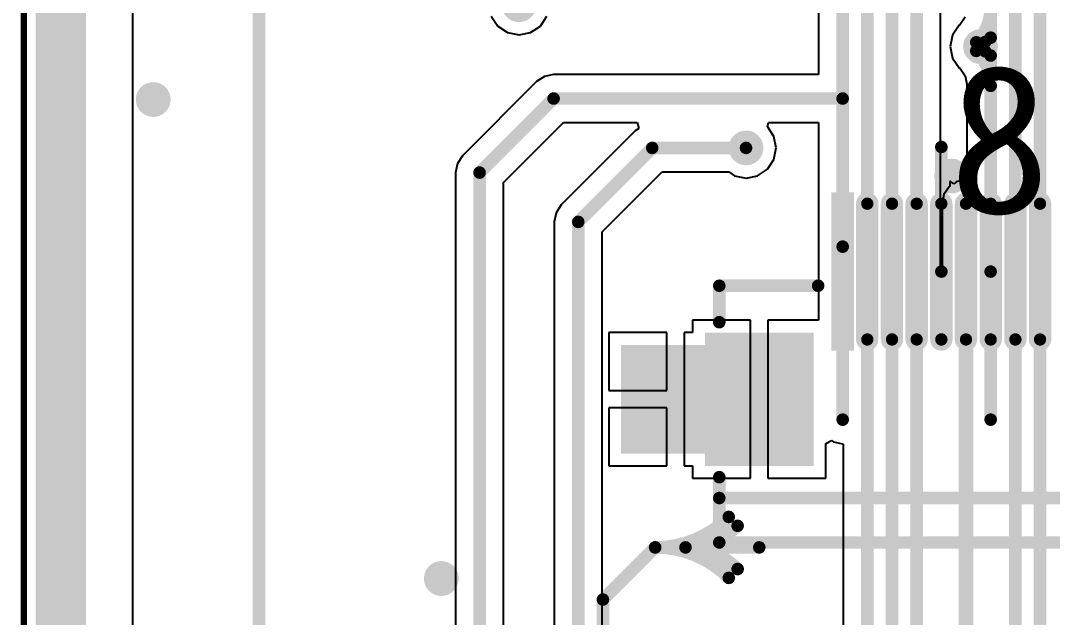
# Model space of a CAD drawing. Header units: inches. Extents: x 32166 to 66782, y 2386 to 7162.
# Drawn here: x 33347.6 to 33556.7, y 3223.9 to 3344.8 of the extents above; entities that cross this region are included whole.
import ezdxf

# ---------------------------------------------------------------- set-up
doc = ezdxf.new("R2010")
doc.units = ezdxf.units.IN
doc.header["$LTSCALE"] = 0.64311
doc.header["$MEASUREMENT"] = 0
for name, color, linetype in [('BOTTOMLAYER', 5, 'CONTINUOUS'), ('BOTTOMOVERLAY', 54, 'CONTINUOUS'), ('BOTTOMPASTE', 16, 'CONTINUOUS'), ('BOTTOMSOLDER', 6, 'CONTINUOUS'), ('KEEPOUTLAYER', 6, 'CONTINUOUS'), ('MIDLAYER1', 16, 'CONTINUOUS'), ('MIDLAYER2', 76, 'CONTINUOUS'), ('MULTILAYER', 9, 'CONTINUOUS')]:
    doc.layers.add(name, color=color, linetype=linetype)
doc.styles.get("Standard").update_dxf_attribs({"font": 'txt', "width": 0.8})

msp = doc.modelspace()

# ---------------------------------------------------------------- linework, layer by layer
at = {"layer": 'BOTTOMLAYER'}
for p, q in [((33534.02, 3312.64), (33534.02, 3679.3)), ((33370.32, 3120.06), (33370.32, 3663.2)), ((33509.3, 3649.32), (33509.3, 3333.84)), ((33442.93, 3345.64), (33444.26, 3343.65)), ((33452.91, 3343.65), (33454.24, 3345.64)), ((33538.97, 3345.45), (33537.97, 3343.95)), ((33444.26, 3343.65), (33446.25, 3342.33)), ((33450.93, 3342.33), (33452.91, 3343.65)), ((33537.78, 3343.83), (33536.45, 3341.84)), ((33537.97, 3343.95), (33537.78, 3343.83)), ((33446.25, 3342.33), (33448.59, 3341.86)), ((33448.59, 3341.86), (33450.93, 3342.33)), ((33536.45, 3341.84), (33535.98, 3339.5)), ((33535.98, 3339.5), (33536.45, 3337.16)), ((33536.45, 3337.16), (33537.78, 3335.17)), ((33537.78, 3335.17), (33537.97, 3335.05)), ((33537.97, 3335.05), (33538.97, 3333.55)), ((33453.73, 3333.47), (33452.15, 3332.42)), ((33455.59, 3333.84), (33453.73, 3333.47)), ((33509.3, 3333.84), (33455.59, 3333.84)), ((33455.59, 3333.84), (33455.59, 3333.84)), ((33538.97, 3333.55), (33539.3, 3331.9)), ((33452.15, 3332.42), (33437.15, 3317.41)), ((33539.3, 3331.9), (33539.3, 3312.64)), ((33445.45, 3311.96), (33457.6, 3324.11)), ((33472.14, 3322.42), (33457.15, 3307.43)), ((33457.6, 3324.11), (33472.49, 3324.11)), ((33472.86, 3322.9), (33472.14, 3322.42)), ((33472.14, 3322.42), (33472.14, 3322.42)), ((33472.49, 3324.11), (33472.86, 3322.9)), ((33498.91, 3323.3), (33499.16, 3324.11)), ((33500.24, 3321.32), (33498.91, 3323.3)), ((33499.16, 3324.11), (33509.3, 3324.11)), ((33509.3, 3324.11), (33509.3, 3298.98)), ((33500.7, 3318.98), (33500.24, 3321.32)), ((33500.24, 3316.64), (33500.7, 3318.98)), ((33437.15, 3317.41), (33436.09, 3315.84)), ((33498.91, 3314.65), (33500.24, 3316.64)), ((33436.09, 3315.84), (33435.72, 3313.98)), ((33435.72, 3313.98), (33435.72, 3313.98)), ((33435.72, 3313.98), (33435.72, 3144.54)), ((33465.45, 3301.97), (33477.59, 3314.11)), ((33477.59, 3314.11), (33491.07, 3314.11)), ((33491.07, 3314.11), (33492.25, 3313.33)), ((33496.93, 3313.33), (33498.91, 3314.65)), ((33445.45, 3144.54), (33445.45, 3311.96)), ((33492.25, 3313.33), (33494.59, 3312.86)), ((33494.59, 3312.86), (33496.93, 3313.33)), ((33534.16, 3312.52), (33534.02, 3312.64)), ((33534.02, 3312.5), (33534.16, 3312.52)), ((33534.02, 3293.93), (33534.02, 3312.5)), ((33536.01, 3312.16), (33535.91, 3312.18)), ((33535.91, 3312.18), (33535.91, 3311.22)), ((33536.66, 3311.72), (33536.01, 3312.16)), ((33537.31, 3312.16), (33536.66, 3311.72)), ((33539.16, 3312.52), (33537.31, 3312.16)), ((33539.3, 3312.64), (33539.16, 3312.52)), ((33535.74, 3311.11), (33534.69, 3309.53)), ((33535.91, 3311.22), (33535.74, 3311.11)), ((33534.69, 3309.53), (33534.32, 3307.68)), ((33534.32, 3307.68), (33534.32, 3295.21)), ((33456.09, 3305.85), (33455.72, 3303.99)), ((33457.15, 3307.43), (33456.09, 3305.85)), ((33455.72, 3303.99), (33455.72, 3303.99)), ((33455.72, 3303.99), (33455.72, 3144.54)), ((33465.45, 3164.35), (33465.45, 3301.97)), ((33509.3, 3298.98), (33509.3, 3284.06)), ((33534.32, 3295.21), (33534.06, 3293.93)), ((33534.06, 3293.93), (33534.02, 3293.93)), ((33534.06, 3293.93), (33534.06, 3293.93)), ((33495.51, 3284.06), (33483.76, 3284.06)), ((33483.76, 3284.06), (33483.76, 3281.58)), ((33495.51, 3268.05), (33495.51, 3284.06)), ((33509.3, 3284.06), (33499.01, 3284.06)), ((33499.01, 3284.06), (33499.01, 3268.05)), ((33478.53, 3281.58), (33466.78, 3281.58)), ((33466.78, 3281.58), (33466.78, 3269.83)), ((33478.53, 3269.83), (33478.53, 3281.58)), ((33483.76, 3281.58), (33482.03, 3281.58)), ((33482.03, 3281.58), (33482.03, 3268.07)), ((33466.78, 3269.83), (33478.53, 3269.83)), ((33482.03, 3268.07), (33482.03, 3254.58)), ((33495.51, 3252.06), (33495.51, 3268.05)), ((33499.01, 3268.05), (33499.01, 3252.06)), ((33478.53, 3266.33), (33466.78, 3266.33)), ((33466.78, 3266.33), (33466.78, 3254.58)), ((33478.53, 3254.58), (33478.53, 3266.33)), ((33510.76, 3259.12), (33511.88, 3259.72)), ((33511.88, 3259.72), (33512.3, 3259.44)), ((33512.3, 3259.44), (33514.16, 3259.07)), ((33510.76, 3252.06), (33510.76, 3259.12)), ((33514.16, 3259.07), (33514.3, 3258.96)), ((33514.3, 3258.96), (33514.3, 3207.28)), ((33466.78, 3254.58), (33478.53, 3254.58)), ((33482.03, 3254.58), (33483.76, 3254.58)), ((33483.76, 3254.58), (33483.76, 3252.06)), ((33483.76, 3252.06), (33495.51, 3252.06)), ((33499.01, 3252.06), (33510.76, 3252.06))]:
    msp.add_line(p, q, dxfattribs=at)
for points, const_width in [([(33524.16, 3204.69), (33524.16, 3695.67)], 2.54), ([(33529.16, 3204.69), (33529.16, 3681.31)], 2.54), ([(33519.16, 3207.28), (33519.16, 3674.97)], 2.54), ([(33355.74, 3032.25), (33355.74, 3659.64)], 10.16), ([(33514.16, 3328.98), (33514.16, 3651.33)], 2.54), ([(33544.16, 3293.93), (33544.16, 3617.83)], 2.54), ([(33549.16, 3204.69), (33549.16, 3614.95)], 2.54), ([(33554.16, 3204.69), (33554.16, 3610.3)], 2.54), ([(33395.91, 3220.29), (33395.91, 3524.66)], 2.54), ([(33440.59, 3313.98), (33455.59, 3328.98)], 2.54), ([(33455.59, 3328.98), (33514.16, 3328.98)], 2.54), ([(33514.16, 3298.98), (33514.16, 3328.98)], 2.54), ([(33460.59, 3303.99), (33475.58, 3318.98)], 2.54), ([(33475.58, 3318.98), (33494.59, 3318.98)], 2.54), ([(33534.16, 3293.93), (33534.16, 3319.18)], 2.54), ([(33440.59, 3126.09), (33440.59, 3313.98)], 2.54), ([(33519.16, 3307.68), (33519.16, 3280.18)], 2.5), ([(33524.16, 3307.68), (33524.16, 3280.18)], 2.5), ([(33529.16, 3307.68), (33529.16, 3280.18)], 2.5), ([(33534.16, 3307.68), (33534.16, 3280.18)], 2.5), ([(33539.16, 3307.68), (33539.16, 3280.18)], 2.5), ([(33544.16, 3307.68), (33544.16, 3280.18)], 2.5), ([(33549.16, 3307.68), (33549.16, 3280.18)], 2.5), ([(33554.16, 3307.68), (33554.16, 3280.18)], 2.5), ([(33460.59, 3126.09), (33460.59, 3303.99)], 2.54), ([(33514.16, 3263.93), (33514.16, 3298.98)], 2.54), ([(33539.16, 3257.28), (33539.16, 3293.93)], 3), ([(33544.16, 3263.93), (33544.16, 3293.93)], 2.54), ([(33539.16, 3257.28), (33539.16, 3263.93)], 3), ([(33539.16, 3193.78), (33539.16, 3257.28)], 3), ([(33465.59, 3227.49), (33476.16, 3238.06)], 2.54), ([(33476.16, 3238.06), (33497.26, 3238.06)], 2.54), ([(33465.59, 3126.09), (33465.59, 3227.49)], 2.54)]:
    msp.add_lwpolyline(points, dxfattribs=dict(at, const_width=const_width))
at = {"layer": 'BOTTOMLAYER', "const_width": 2.54}
for points in [[(33544.16, 3347.44, -0.198912), (33541.23, 3340.37)], [(33544.16, 3341.31, -0.198912), (33543.03, 3338.57)], [(33543.03, 3340.43, -0.198912), (33544.16, 3337.69)], [(33541.23, 3338.63, -0.198912), (33544.16, 3331.56)], [(33491.09, 3244.23, -0.198912), (33476.18, 3238.06)], [(33492.88, 3242.43, -0.198912), (33482.32, 3238.06)], [(33476.18, 3238.06, -0.198912), (33491.09, 3231.88)], [(33482.32, 3238.06, -0.198912), (33492.88, 3233.68)]]:
    msp.add_lwpolyline(points, format="xyb", dxfattribs=at)
at = {"layer": 'BOTTOMLAYER'}
for points, const_width in [([(33540.85, 3339.5, 1), (33543.35, 3339.5, 1)], 2.5), ([(33540.6, 3340.37, 1), (33541.87, 3340.37, 1)], 1.27), ([(33542.39, 3340.43, 1), (33543.66, 3340.43, 1)], 1.27), ([(33543.52, 3341.31, 1), (33544.79, 3341.31, 1)], 1.27), ([(33540.6, 3338.63, 1), (33541.87, 3338.63, 1)], 1.27), ([(33542.39, 3338.57, 1), (33543.66, 3338.57, 1)], 1.27), ([(33543.52, 3337.69, 1), (33544.79, 3337.69, 1)], 1.27), ([(33543.52, 3331.56, 1), (33544.79, 3331.56, 1)], 1.27), ([(33373.21, 3328.78, 1), (33375.71, 3328.78, 1)], 2.5), ([(33454.96, 3328.98, 1), (33456.23, 3328.98, 1)], 1.27), ([(33454.96, 3328.98, 1), (33456.23, 3328.98, 1)], 1.27), ([(33513.53, 3328.98, 1), (33514.8, 3328.98, 1)], 1.27), ([(33513.53, 3328.98, 1), (33514.8, 3328.98, 1)], 1.27), ([(33513.53, 3328.98, 1), (33514.8, 3328.98, 1)], 1.27), ([(33474.94, 3318.98, 1), (33476.21, 3318.98, 1)], 1.27), ([(33474.94, 3318.98, 1), (33476.21, 3318.98, 1)], 1.27), ([(33493.34, 3318.98, 1), (33495.84, 3318.98, 1)], 2.5), ([(33493.95, 3318.98, 1), (33495.22, 3318.98, 1)], 1.27), ([(33533.53, 3319.18, 1), (33534.8, 3319.18, 1)], 1.27), ([(33439.95, 3313.98, 1), (33441.22, 3313.98, 1)], 1.27), ([(33439.95, 3313.98, 1), (33441.22, 3313.98, 1)], 1.27), ([(33535.01, 3313.28, 1), (33537.51, 3313.28, 1)], 2.5), ([(33518.54, 3307.68, 1), (33519.78, 3307.68, 1)], 1.25), ([(33523.54, 3307.68, 1), (33524.79, 3307.68, 1)], 1.25), ([(33528.54, 3307.68, 1), (33529.78, 3307.68, 1)], 1.25), ([(33533.54, 3307.68, 1), (33534.79, 3307.68, 1)], 1.25), ([(33538.54, 3307.68, 1), (33539.78, 3307.68, 1)], 1.25), ([(33543.54, 3307.68, 1), (33544.78, 3307.68, 1)], 1.25), ([(33548.54, 3307.68, 1), (33549.79, 3307.68, 1)], 1.25), ([(33553.54, 3307.68, 1), (33554.78, 3307.68, 1)], 1.25), ([(33459.95, 3303.99, 1), (33461.22, 3303.99, 1)], 1.27), ([(33459.95, 3303.99, 1), (33461.22, 3303.99, 1)], 1.27), ([(33513.53, 3298.98, 1), (33514.8, 3298.98, 1)], 1.27), ([(33513.53, 3298.98, 1), (33514.8, 3298.98, 1)], 1.27), ([(33533.53, 3293.93, 1), (33534.8, 3293.93, 1)], 1.27), ([(33538.41, 3293.93, 1), (33539.91, 3293.93, 1)], 1.5), ([(33543.52, 3293.93, 1), (33544.79, 3293.93, 1)], 1.27), ([(33543.52, 3293.93, 1), (33544.79, 3293.93, 1)], 1.27), ([(33518.54, 3280.18, 1), (33519.78, 3280.18, 1)], 1.25), ([(33523.54, 3280.18, 1), (33524.79, 3280.18, 1)], 1.25), ([(33528.54, 3280.18, 1), (33529.78, 3280.18, 1)], 1.25), ([(33533.54, 3280.18, 1), (33534.79, 3280.18, 1)], 1.25), ([(33538.54, 3280.18, 1), (33539.78, 3280.18, 1)], 1.25), ([(33543.54, 3280.18, 1), (33544.78, 3280.18, 1)], 1.25), ([(33548.54, 3280.18, 1), (33549.79, 3280.18, 1)], 1.25), ([(33553.54, 3280.18, 1), (33554.78, 3280.18, 1)], 1.25), ([(33513.53, 3263.93, 1), (33514.8, 3263.93, 1)], 1.27), ([(33538.41, 3263.93, 1), (33539.91, 3263.93, 1)], 1.5), ([(33543.52, 3263.93, 1), (33544.79, 3263.93, 1)], 1.27), ([(33538.41, 3257.28, 1), (33539.91, 3257.28, 1)], 1.5), ([(33538.41, 3257.28, 1), (33539.91, 3257.28, 1)], 1.5), ([(33538.41, 3257.28, 1), (33539.91, 3257.28, 1)], 1.5), ([(33490.45, 3244.23, 1), (33491.72, 3244.23, 1)], 1.27), ([(33492.25, 3242.43, 1), (33493.52, 3242.43, 1)], 1.27), ([(33475.52, 3238.06, 1), (33476.79, 3238.06, 1)], 1.27), ([(33475.52, 3238.06, 1), (33476.79, 3238.06, 1)], 1.27), ([(33475.55, 3238.06, 1), (33476.82, 3238.06, 1)], 1.27), ([(33475.55, 3238.06, 1), (33476.82, 3238.06, 1)], 1.27), ([(33481.68, 3238.06, 1), (33482.95, 3238.06, 1)], 1.27), ([(33481.68, 3238.06, 1), (33482.95, 3238.06, 1)], 1.27), ([(33496.63, 3238.06, 1), (33497.9, 3238.06, 1)], 1.27), ([(33492.25, 3233.68, 1), (33493.52, 3233.68, 1)], 1.27), ([(33431.59, 3231.76, 1), (33434.09, 3231.76, 1)], 2.5), ([(33490.45, 3231.88, 1), (33491.72, 3231.88, 1)], 1.27), ([(33464.95, 3227.49, 1), (33466.22, 3227.49, 1)], 1.27), ([(33464.95, 3227.49, 1), (33466.22, 3227.49, 1)], 1.27)]:
    msp.add_lwpolyline(points, format="xyb", close=True, dxfattribs=dict(at, const_width=const_width))
for points in [[(33512.91, 3278.93), (33515.41, 3278.93), (33512.91, 3308.93), (33515.41, 3308.93)], [(33487.26, 3255.56), (33507.26, 3255.56), (33487.26, 3280.56), (33507.26, 3280.56)], [(33470.28, 3258.08), (33490.28, 3258.08), (33470.28, 3278.08), (33490.28, 3278.08)]]:
    msp.add_solid(points, dxfattribs=at)
at = {"layer": 'BOTTOMOVERLAY', "const_width": 2.54}
for points in [[(33489.16, 3291.06), (33509.2, 3291.06)], [(33489.16, 3283.67), (33489.16, 3291.06)], [(33489.16, 3239.06), (33489.16, 3252.28)], [(33489.16, 3248.06), (33717.91, 3248.06)], [(33489.16, 3239.06), (33718.91, 3239.06)]]:
    msp.add_lwpolyline(points, dxfattribs=at)
at = {"layer": 'BOTTOMOVERLAY', "const_width": 1.27}
for points in [[(33488.53, 3291.06, 1), (33489.8, 3291.06, 1)], [(33488.53, 3291.06, 1), (33489.8, 3291.06, 1)], [(33508.56, 3291.06, 1), (33509.83, 3291.06, 1)], [(33488.53, 3283.67, 1), (33489.8, 3283.67, 1)], [(33488.53, 3252.28, 1), (33489.8, 3252.28, 1)], [(33488.53, 3248.06, 1), (33489.8, 3248.06, 1)], [(33488.53, 3239.06, 1), (33489.8, 3239.06, 1)], [(33488.53, 3239.06, 1), (33489.8, 3239.06, 1)]]:
    msp.add_lwpolyline(points, format="xyb", close=True, dxfattribs=at)
at = {"layer": 'BOTTOMPASTE', "const_width": 2.5}
for points in [[(33519.16, 3307.68), (33519.16, 3280.18)], [(33524.16, 3307.68), (33524.16, 3280.18)], [(33529.16, 3307.68), (33529.16, 3280.18)], [(33534.16, 3307.68), (33534.16, 3280.18)], [(33539.16, 3307.68), (33539.16, 3280.18)], [(33544.16, 3307.68), (33544.16, 3280.18)], [(33549.16, 3307.68), (33549.16, 3280.18)], [(33554.16, 3307.68), (33554.16, 3280.18)]]:
    msp.add_lwpolyline(points, dxfattribs=at)
at = {"layer": 'BOTTOMPASTE', "const_width": 1.25}
for points in [[(33518.54, 3307.68, 1), (33519.78, 3307.68, 1)], [(33523.54, 3307.68, 1), (33524.79, 3307.68, 1)], [(33528.54, 3307.68, 1), (33529.78, 3307.68, 1)], [(33533.54, 3307.68, 1), (33534.79, 3307.68, 1)], [(33538.54, 3307.68, 1), (33539.78, 3307.68, 1)], [(33543.54, 3307.68, 1), (33544.78, 3307.68, 1)], [(33548.54, 3307.68, 1), (33549.79, 3307.68, 1)], [(33553.54, 3307.68, 1), (33554.78, 3307.68, 1)], [(33518.54, 3280.18, 1), (33519.78, 3280.18, 1)], [(33523.54, 3280.18, 1), (33524.79, 3280.18, 1)], [(33528.54, 3280.18, 1), (33529.78, 3280.18, 1)], [(33533.54, 3280.18, 1), (33534.79, 3280.18, 1)], [(33538.54, 3280.18, 1), (33539.78, 3280.18, 1)], [(33543.54, 3280.18, 1), (33544.78, 3280.18, 1)], [(33548.54, 3280.18, 1), (33549.79, 3280.18, 1)], [(33553.54, 3280.18, 1), (33554.78, 3280.18, 1)]]:
    msp.add_lwpolyline(points, format="xyb", close=True, dxfattribs=at)
at = {"layer": 'BOTTOMPASTE'}
for points in [[(33512.91, 3278.93), (33515.41, 3278.93), (33512.91, 3308.93), (33515.41, 3308.93)], [(33487.26, 3255.56), (33507.26, 3255.56), (33487.26, 3280.56), (33507.26, 3280.56)], [(33470.28, 3258.08), (33490.28, 3258.08), (33470.28, 3278.08), (33490.28, 3278.08)]]:
    msp.add_solid(points, dxfattribs=at)
at = {"layer": 'BOTTOMSOLDER'}
for points, const_width in [([(33446.83, 3347.98, 1), (33450.34, 3347.98, 1)], 3.52), ([(33540.34, 3339.5, 1), (33543.86, 3339.5, 1)], 3.52), ([(33372.7, 3328.78, 1), (33376.22, 3328.78, 1)], 3.52), ([(33492.83, 3318.98, 1), (33496.34, 3318.98, 1)], 3.52), ([(33534.5, 3313.28, 1), (33538.02, 3313.28, 1)], 3.52), ([(33518.03, 3307.68, 1), (33520.29, 3307.68, 1)], 2.27), ([(33523.03, 3307.68, 1), (33525.29, 3307.68, 1)], 2.27), ([(33528.03, 3307.68, 1), (33530.29, 3307.68, 1)], 2.27), ([(33533.03, 3307.68, 1), (33535.29, 3307.68, 1)], 2.27), ([(33538.03, 3307.68, 1), (33540.29, 3307.68, 1)], 2.27), ([(33543.03, 3307.68, 1), (33545.29, 3307.68, 1)], 2.27), ([(33548.03, 3307.68, 1), (33550.29, 3307.68, 1)], 2.27), ([(33553.03, 3307.68, 1), (33555.29, 3307.68, 1)], 2.27), ([(33518.03, 3280.18, 1), (33520.29, 3280.18, 1)], 2.27), ([(33523.03, 3280.18, 1), (33525.29, 3280.18, 1)], 2.27), ([(33528.03, 3280.18, 1), (33530.29, 3280.18, 1)], 2.27), ([(33533.03, 3280.18, 1), (33535.29, 3280.18, 1)], 2.27), ([(33538.03, 3280.18, 1), (33540.29, 3280.18, 1)], 2.27), ([(33543.03, 3280.18, 1), (33545.29, 3280.18, 1)], 2.27), ([(33548.03, 3280.18, 1), (33550.29, 3280.18, 1)], 2.27), ([(33553.03, 3280.18, 1), (33555.29, 3280.18, 1)], 2.27), ([(33431.08, 3231.76, 1), (33434.6, 3231.76, 1)], 3.52)]:
    msp.add_lwpolyline(points, format="xyb", close=True, dxfattribs=dict(at, const_width=const_width))
at = {"layer": 'BOTTOMSOLDER', "const_width": 4.53}
for points in [[(33519.16, 3307.68), (33519.16, 3280.18)], [(33524.16, 3307.68), (33524.16, 3280.18)], [(33529.16, 3307.68), (33529.16, 3280.18)], [(33534.16, 3307.68), (33534.16, 3280.18)], [(33539.16, 3307.68), (33539.16, 3280.18)], [(33544.16, 3307.68), (33544.16, 3280.18)], [(33549.16, 3307.68), (33549.16, 3280.18)], [(33554.16, 3307.68), (33554.16, 3280.18)]]:
    msp.add_lwpolyline(points, dxfattribs=at)
at = {"layer": 'BOTTOMSOLDER'}
for points in [[(33511.89, 3277.92), (33516.43, 3277.92), (33511.89, 3309.95), (33516.43, 3309.95)], [(33486.24, 3254.54), (33508.28, 3254.54), (33486.24, 3281.57), (33508.28, 3281.57)], [(33469.26, 3257.06), (33491.29, 3257.06), (33469.26, 3279.09), (33491.29, 3279.09)]]:
    msp.add_solid(points, dxfattribs=at)
at = {"layer": 'KEEPOUTLAYER', "const_width": 1.28}
msp.add_lwpolyline([(33348.23, 2983.06), (33348.23, 3738.23)], dxfattribs=at)
at = {"layer": 'MIDLAYER1', "const_width": 2.5}
for points in [[(33540.85, 3339.5, 1), (33543.35, 3339.5, 1)], [(33373.21, 3328.78, 1), (33375.71, 3328.78, 1)], [(33493.34, 3318.98, 1), (33495.84, 3318.98, 1)], [(33535.01, 3313.28, 1), (33537.51, 3313.28, 1)], [(33431.59, 3231.76, 1), (33434.09, 3231.76, 1)]]:
    msp.add_lwpolyline(points, format="xyb", close=True, dxfattribs=at)
at = {"layer": 'MIDLAYER2', "const_width": 2.5}
for points in [[(33540.85, 3339.5, 1), (33543.35, 3339.5, 1)], [(33373.21, 3328.78, 1), (33375.71, 3328.78, 1)], [(33493.34, 3318.98, 1), (33495.84, 3318.98, 1)], [(33535.01, 3313.28, 1), (33537.51, 3313.28, 1)], [(33431.59, 3231.76, 1), (33434.09, 3231.76, 1)]]:
    msp.add_lwpolyline(points, format="xyb", close=True, dxfattribs=at)
at = {"layer": 'MULTILAYER', "const_width": 2.5}
for points in [[(33540.85, 3339.5, 1), (33543.35, 3339.5, 1)], [(33373.21, 3328.78, 1), (33375.71, 3328.78, 1)], [(33493.34, 3318.98, 1), (33495.84, 3318.98, 1)], [(33535.01, 3313.28, 1), (33537.51, 3313.28, 1)], [(33431.59, 3231.76, 1), (33434.09, 3231.76, 1)]]:
    msp.add_lwpolyline(points, format="xyb", close=True, dxfattribs=at)

# ---------------------------------------------------------------- texts
at = {"layer": 'BOTTOMOVERLAY', "text_generation_flag": 2}
msp.add_text('PA2.8', height=30, rotation=360, dxfattribs=at).set_placement((33637.75, 3305.81))

doc.saveas('drawing.dxf')
